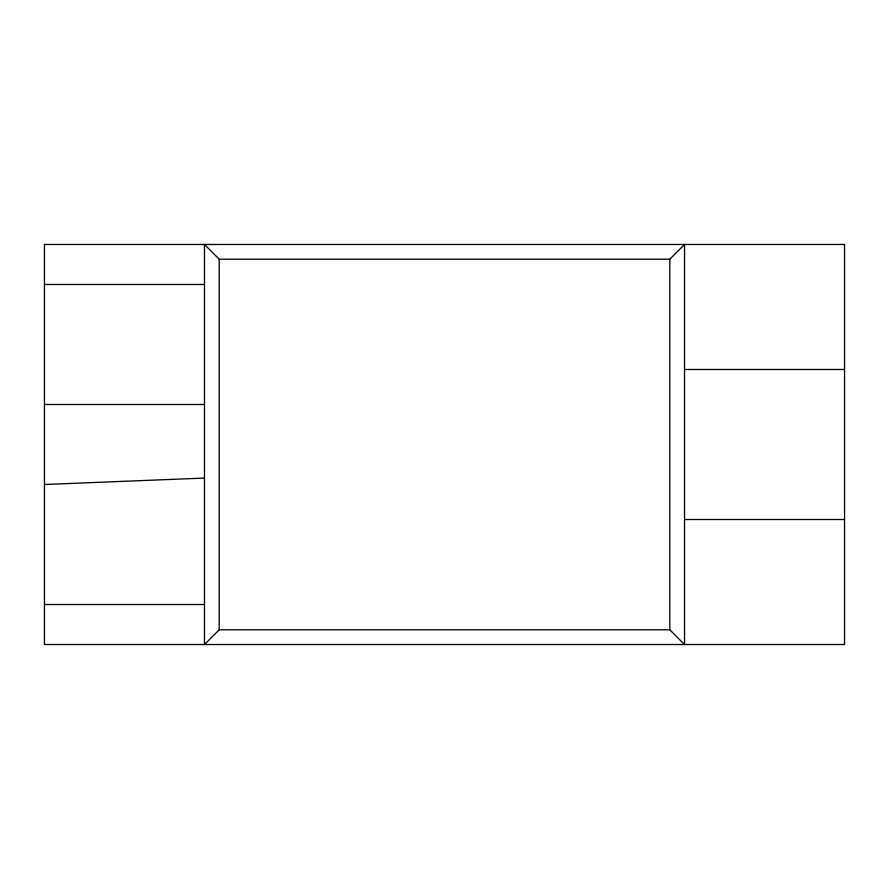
<?xml version="1.0" encoding="UTF-8"?>
<svg xmlns="http://www.w3.org/2000/svg" width="889" height="889" viewBox="0 0 889 889"><rect width="100%" height="100%" fill="white"/><g stroke="black" fill="none" stroke-linecap="round" stroke-linejoin="round"><path stroke-width="1.33" d="M219.205 629.79L204.47 644.525L204.47 244.475L219.205 259.21L669.795 259.21L684.53 244.475L684.53 644.525L669.795 629.79L219.205 629.79L219.205 259.21M44.45 484.505L204.47 478.071M44.45 284.48L204.47 284.48M684.53 369.491L844.55 369.491M44.45 404.495L204.47 404.495M684.53 519.509L844.55 519.509M44.45 604.52L204.47 604.52M669.795 259.21L669.795 629.79M844.55 244.475L44.45 244.475L44.45 644.525L844.55 644.525L844.55 244.475"/></g></svg>
